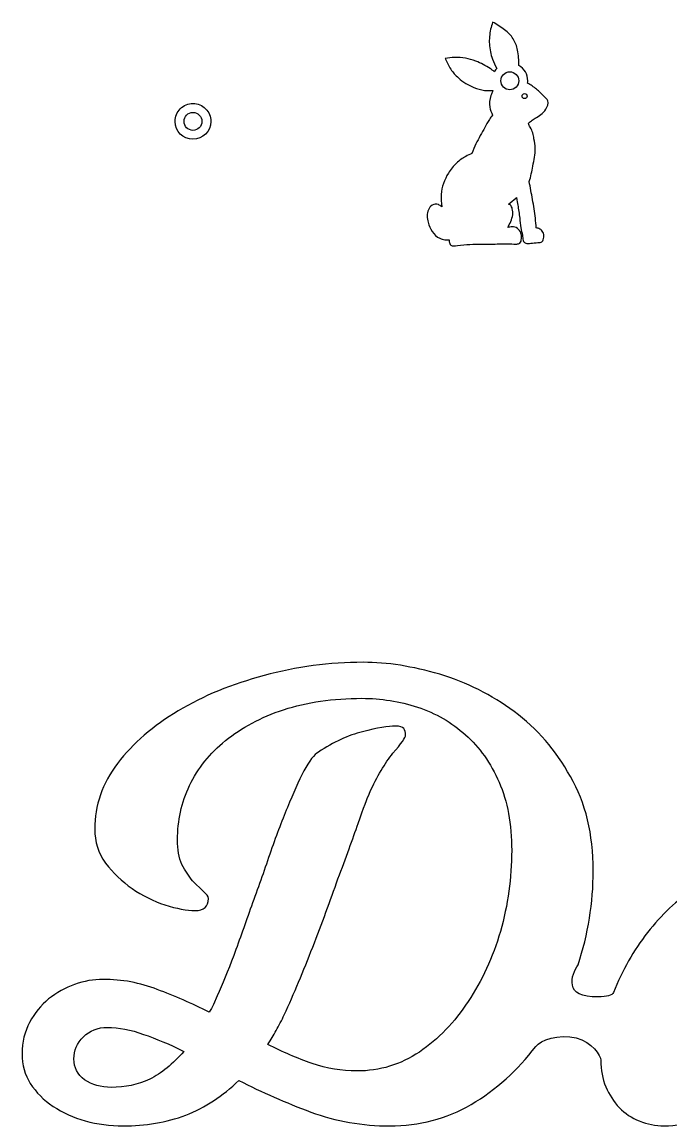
# Model space of a CAD drawing. Extents: x 91 to 611, y 663 to 914.
# Drawn here: x 282 to 350, y 682.3 to 797.9 of the extents above; entities that cross this region are included whole.
import ezdxf

# ---------------------------------------------------------------- set-up
doc = ezdxf.new("R2010")
doc.units = 0
doc.layers.add('Layer_1', color=7, linetype='CONTINUOUS')

msp = doc.modelspace()

# ---------------------------------------------------------------- linework, layer by layer
at = {"layer": 'Layer_1', "color": 7}
for points in [[(331.300963, 797.877735), (331.30091, 797.878)], [(301.020318, 706.819079), (299.895864, 707.943533)], [(302.47566, 695.905004), (302.078864, 694.978723)]]:
    msp.add_lwpolyline(points, dxfattribs=at)
for points in [[(333.10119, 792.669009)], [(334.64956, 790.387663)], [(300.864372, 787.476291)], [(301.801871, 787.476291)], [(317.755259, 730.830256)], [(290.966166, 692.59755)]]:
    msp.add_lwpolyline(points, close=True, dxfattribs=at)
for points in [[(331.30091, 797.878), (331.212803, 797.569601), (331.143429, 797.349309), (331.093079, 797.122719)], [(332.559613, 797.059484), (332.156785, 797.367909), (331.735277, 797.632254), (331.300963, 797.877735)], [(331.093079, 797.122719), (330.979679, 796.61919), (330.929328, 796.090499), (330.960814, 795.574376)], [(333.453456, 796.134155), (333.22057, 796.492931), (332.899498, 796.795138), (332.559613, 797.059484)], [(330.960814, 795.574376), (330.992273, 795.039361), (331.105779, 794.510644), (331.282018, 794.000817)], [(333.906926, 794.944772), (333.81882, 795.360195), (333.680046, 795.781677), (333.453456, 796.134155)], [(327.329245, 794.177162), (326.995658, 794.164462), (326.661938, 794.120436), (326.328351, 794.070085)], [(329.538439, 793.78669), (328.833482, 794.051035), (328.071984, 794.195948), (327.329245, 794.177162)], [(334.060491, 793.341687), (334.063136, 793.877707), (334.021835, 794.415182), (333.906926, 794.944772)], [(326.328351, 794.070085), (326.510861, 793.679824), (326.687471, 793.295702), (326.920357, 792.943224)], [(331.042702, 793.012518), (330.576929, 793.333511), (330.073453, 793.585262), (329.538439, 793.78669)], [(331.490828, 792.684514), (331.346868, 792.799581), (331.197696, 792.909172), (331.042702, 793.012518)], [(331.282018, 794.000817), (331.404706, 793.6635), (331.558191, 793.327743), (331.749061, 793.024133)], [(331.749061, 793.024133), (331.650342, 792.921121), (331.563704, 792.807177), (331.490828, 792.684514)], [(334.976135, 791.731298), (334.975926, 792.391916), (334.628087, 793.003677), (334.060491, 793.341687)], [(326.920357, 792.943224), (327.146973, 792.609637), (327.417616, 792.301132), (327.719744, 792.030489)], [(327.719744, 792.030489), (328.191814, 791.602472), (328.74572, 791.268753), (329.337382, 791.02957)], [(332.163743, 791.731563), (332.163774, 792.249288), (332.583465, 792.668979), (333.10119, 792.669009)], [(333.10119, 792.669009), (333.618914, 792.668979), (334.038606, 792.249288), (334.038636, 791.731563)], [(329.337382, 791.02957), (329.696157, 790.884816), (330.07983, 790.771839), (330.463767, 790.727759)], [(330.463767, 790.727759), (330.759598, 790.68995), (331.049185, 790.696274), (331.338719, 790.696274)], [(333.10119, 790.794143), (332.583475, 790.794173), (332.163788, 791.213848), (332.163743, 791.731563)], [(334.038636, 791.731563), (334.038591, 791.213848), (333.618904, 790.794173), (333.10119, 790.794143)], [(334.959202, 791.491982), (334.969949, 791.571311), (334.975605, 791.651247), (334.976135, 791.731298)], [(335.895696, 790.847166), (335.610183, 791.08873), (335.296334, 791.311695), (334.959202, 791.491982)], [(336.70765, 790.085588), (336.43071, 790.34996), (336.172635, 790.607982), (335.895696, 790.847166)], [(331.124565, 790.192903), (330.998676, 789.790048), (330.929858, 789.361793), (330.999099, 788.958964)], [(331.338719, 790.696274), (331.250612, 790.532629), (331.181212, 790.369116), (331.124565, 790.192903)], [(334.385029, 790.123132), (334.385029, 790.267886), (334.498509, 790.387663), (334.64956, 790.387663)], [(334.64956, 789.858628), (334.504806, 789.858628), (334.385029, 789.978352), (334.385029, 790.123132)], [(334.64956, 790.387663), (334.79434, 790.387663), (334.913588, 790.274183), (334.913588, 790.123132)], [(334.913588, 790.123132), (334.913588, 789.972055), (334.79434, 789.858628), (334.64956, 789.858628)], [(337.066637, 789.625821), (337.003692, 789.80206), (336.839836, 789.947131), (336.70765, 790.085588)], [(336.865104, 788.744572), (337.047746, 789.015241), (337.167337, 789.355178), (337.066637, 789.625821)], [(298.051874, 787.476291), (298.051868, 787.973575), (298.249409, 788.450495), (298.60104, 788.802131)], [(298.60104, 788.802131), (298.952671, 789.153767), (299.429588, 789.351315), (299.926873, 789.351316)], [(299.263952, 788.139219), (299.439768, 788.31504), (299.678228, 788.413816), (299.926873, 788.413816)], [(299.926873, 789.351316), (300.424158, 789.351315), (300.901074, 789.153767), (301.252705, 788.802131)], [(299.926873, 788.413816), (300.175517, 788.413816), (300.413978, 788.31504), (300.589794, 788.139219)], [(301.252705, 788.802131), (301.604336, 788.450495), (301.801877, 787.973575), (301.801871, 787.476291)], [(330.999099, 788.958964), (331.049449, 788.682025), (331.168724, 788.411356), (331.294613, 788.140713)], [(335.750836, 787.800353), (336.147394, 788.045807), (336.581867, 788.303988), (336.865104, 788.744572)], [(299.926873, 785.601292), (298.891341, 785.601294), (298.051876, 786.440758), (298.051874, 787.476291)], [(298.989374, 787.476291), (298.989367, 787.724935), (299.088136, 787.963398), (299.263952, 788.139219)], [(299.926873, 786.538791), (299.409107, 786.538792), (298.989375, 786.958525), (298.989374, 787.476291)], [(301.801871, 787.476291), (301.801869, 786.440758), (300.962405, 785.601294), (299.926873, 785.601292)], [(300.864372, 787.476291), (300.864371, 786.958525), (300.444639, 786.538792), (299.926873, 786.538791)], [(300.589794, 788.139219), (300.765609, 787.963398), (300.864378, 787.724935), (300.864372, 787.476291)], [(330.961317, 787.687719), (330.77878, 787.41705), (330.640006, 787.127516), (330.482658, 786.84428)], [(331.294613, 788.140713), (331.181318, 787.989636), (331.068314, 787.845067), (330.961317, 787.687719)], [(335.234871, 786.862404), (335.146765, 787.00086), (335.052335, 787.133311), (335.071121, 787.246606)], [(335.071121, 787.246606), (335.089906, 787.3599), (335.228654, 787.454013), (335.354543, 787.542119)], [(335.354543, 787.542119), (335.493026, 787.64282), (335.624974, 787.724814), (335.750836, 787.800353)], [(330.482658, 786.84428), (330.174233, 786.265212), (329.83427, 785.70493), (329.551033, 785.113268)], [(335.631165, 785.660453), (335.56195, 786.069579), (335.480352, 786.459575), (335.234871, 786.862404)], [(329.551033, 785.113268), (329.399982, 784.792275), (329.261711, 784.458555), (329.129525, 784.124968)], [(335.757133, 784.653236), (335.744433, 784.99312), (335.687812, 785.333137), (335.631165, 785.660453)], [(328.493915, 783.810537), (328.147734, 783.615433), (327.814041, 783.382123), (327.524507, 783.111454)], [(329.129525, 784.124968), (328.915529, 784.024268), (328.70164, 783.923832), (328.493915, 783.810537)], [(335.517791, 782.796282), (335.637383, 783.419403), (335.775919, 784.030115), (335.757133, 784.653236)], [(327.524507, 783.111454), (327.19092, 782.803056), (326.907631, 782.450895), (326.674744, 782.066931)], [(335.127794, 781.191239), (335.316628, 781.688471), (335.410793, 782.248674), (335.517791, 782.796282)], [(326.674744, 782.066931), (326.253024, 781.39346), (325.969814, 780.613044), (325.919464, 779.826278)], [(335.480484, 779.296978), (335.36719, 779.926396), (335.247386, 780.561794), (335.127794, 781.191239)], [(325.919464, 779.826278), (325.887978, 779.398261), (325.932164, 778.963682), (325.976137, 778.529368)], [(332.956277, 778.806308), (333.214352, 779.007709), (333.46613, 779.221625), (333.724178, 779.435647)], [(333.724178, 779.435647), (333.749314, 779.460782), (333.768258, 779.486129), (333.799743, 779.504915)], [(333.799743, 779.504915), (333.856391, 779.146139), (333.894226, 778.932144), (333.932009, 778.718149)], [(335.776024, 777.345542), (335.706783, 778.000122), (335.600076, 778.642372), (335.480484, 779.296978)], [(324.572627, 778.227531), (324.383794, 777.824676), (324.427847, 777.352342), (324.541142, 776.91173)], [(324.975218, 778.686822), (324.792681, 778.579798), (324.660733, 778.410041), (324.572627, 778.227531)], [(325.629745, 778.762387), (325.42202, 778.837926), (325.176619, 778.800117), (324.975218, 778.686822)], [(325.976137, 778.529368), (325.86914, 778.617501), (325.755607, 778.712037), (325.629745, 778.762387)], [(333.170431, 778.699258), (333.113784, 778.755905), (333.031816, 778.787523), (332.956277, 778.806308)], [(333.358894, 778.333973), (333.327409, 778.47243), (333.271132, 778.611151), (333.170431, 778.699258)], [(333.409271, 777.698338), (333.434406, 777.899739), (333.421706, 778.113681), (333.358894, 778.333973)], [(333.932009, 778.718149), (334.013818, 778.26497), (334.082716, 777.798827), (334.133066, 777.333053)], [(324.541142, 776.91173), (324.629274, 776.565549), (324.767493, 776.244927), (324.96892, 775.955393)], [(332.880712, 776.351528), (332.994007, 776.552929), (333.107513, 776.766844), (333.201917, 776.987137)], [(333.201917, 776.987137), (333.296347, 777.213726), (333.377785, 777.459154), (333.409271, 777.698338)], [(334.133066, 777.333053), (334.164551, 777.005764), (334.189766, 776.666223), (334.252711, 776.34523)], [(335.864184, 776.313639), (335.839048, 776.65982), (335.81378, 777.005658), (335.776024, 777.345542)], [(324.96892, 775.955393), (325.170348, 775.659562), (325.441017, 775.38847), (325.768307, 775.231122)], [(333.346273, 776.439687), (333.182628, 776.439687), (333.03806, 776.401878), (332.880712, 776.351528)], [(333.894226, 776.275936), (333.736878, 776.389231), (333.535107, 776.439687), (333.346273, 776.439687)], [(334.265331, 775.765792), (334.19609, 775.960923), (334.070465, 776.156344), (333.894226, 776.275936)], [(334.252711, 776.34523), (334.303061, 776.087156), (334.378705, 775.841728), (334.416461, 775.577356)], [(334.315708, 775.564735), (334.303008, 775.640274), (334.284117, 775.702848), (334.265331, 775.765792)], [(336.248386, 776.206562), (336.128794, 776.269507), (335.99637, 776.300939), (335.864184, 776.313639)], [(336.56279, 775.885358), (336.493575, 776.017544), (336.380572, 776.137347), (336.248386, 776.206562)], [(336.657273, 775.369393), (336.669973, 775.558226), (336.650923, 775.72801), (336.56279, 775.885358)], [(325.768307, 775.231122), (325.938249, 775.143015), (326.120627, 775.09293), (326.303163, 775.074144)], [(326.303163, 775.074144), (326.454214, 775.055359), (326.599258, 775.061444), (326.750309, 775.074144)], [(326.750309, 775.074144), (326.750309, 775.004903), (326.743959, 774.941852), (326.750309, 774.872611)], [(326.750309, 774.872611), (326.769095, 774.746722), (326.832251, 774.608054), (326.932951, 774.532515)], [(326.932951, 774.532515), (327.102893, 774.400329), (327.367212, 774.438059), (327.612667, 774.475815)], [(327.612667, 774.475815), (328.544213, 774.614245), (329.324787, 774.614324), (330.155633, 774.620674)], [(330.155633, 774.620674), (330.68435, 774.620674), (331.238256, 774.63311), (331.792162, 774.63946)], [(331.792162, 774.63946), (332.37123, 774.64581), (332.956198, 774.651895), (333.528995, 774.63311)], [(333.528995, 774.63311), (333.617048, 774.62676), (333.717961, 774.62676), (333.818688, 774.63311)], [(333.818688, 774.63311), (333.938279, 774.63946), (334.058083, 774.670945), (334.146189, 774.740187)], [(334.146189, 774.740187), (334.272078, 774.840887), (334.309358, 775.042103), (334.322058, 775.218342)], [(334.322058, 775.218342), (334.334493, 775.337934), (334.328408, 775.457738), (334.315708, 775.564735)], [(334.416461, 775.577356), (334.422547, 775.527006), (334.428897, 775.470252), (334.435511, 775.413605)], [(334.435511, 775.413605), (334.454297, 775.231069), (334.448211, 775.036124), (334.548859, 774.891343)], [(334.548859, 774.891343), (334.599209, 774.815805), (334.674404, 774.759052), (334.76251, 774.721295)], [(334.76251, 774.721295), (334.926182, 774.658245), (335.121603, 774.689916), (335.297842, 774.708595)], [(335.297842, 774.708595), (335.543323, 774.740081), (335.776183, 774.764687), (336.040529, 774.777387)], [(336.040529, 774.777387), (336.191606, 774.783737), (336.361336, 774.796437), (336.468334, 774.871844)], [(336.468334, 774.871844), (336.60052, 774.966273), (336.644573, 775.18056), (336.657273, 775.369393)], [(317.755259, 730.830256), (314.227486, 730.830256), (310.7657, 730.366838), (307.370219, 729.440795)], [(325.759152, 729.573061), (322.936918, 730.410891), (320.268804, 730.830256), (317.755259, 730.830256)], [(307.370219, 729.440795), (304.018844, 728.558859), (301.020476, 727.32402), (298.37464, 725.736572)], [(333.564396, 725.670664), (331.183143, 727.434563), (328.58136, 728.735204), (325.759152, 729.573061)], [(309.42098, 725.869313), (311.846313, 726.663064), (314.580282, 727.059648), (317.622994, 727.059648)], [(317.622994, 727.059648), (319.607371, 727.059648), (321.547695, 726.75117), (323.443887, 726.133817)], [(323.443887, 726.133817), (325.340052, 725.516464), (327.015978, 724.546051), (328.471188, 723.223133)], [(298.37464, 725.736572), (295.77291, 724.193149), (293.65632, 722.363236), (292.024738, 720.246567)], [(303.335583, 722.62774), (305.011271, 723.994738), (307.039728, 725.075562), (309.42098, 725.869313)], [(339.451144, 718.857609), (337.907748, 721.635737), (335.945649, 723.90679), (333.564396, 725.670664)], [(321.128621, 724.14944), (320.37895, 724.14944), (319.232774, 723.950897), (317.689378, 723.554021)], [(321.988544, 723.884936), (321.856253, 724.061307), (321.56955, 724.14944), (321.128621, 724.14944)], [(322.187167, 723.223133), (322.187167, 723.487716), (322.120836, 723.708538), (321.988544, 723.884936)], [(299.564975, 717.931804), (300.446912, 719.739783), (301.703975, 721.304822), (303.335583, 722.62774)], [(317.689378, 723.554021), (316.190062, 723.201278), (314.646348, 722.495739), (313.058847, 721.437405)], [(320.86409, 721.30514), (321.746027, 722.319368), (322.187167, 722.958549), (322.187167, 723.223133)], [(328.471188, 723.223133), (329.926398, 721.944321), (331.094852, 720.290673), (331.976789, 718.26219)], [(313.058847, 721.437405), (312.617865, 721.172821), (312.11087, 720.511362), (311.537623, 719.453028)], [(292.024738, 720.246567), (290.437237, 718.129898), (289.643089, 715.837069), (289.643089, 713.36763)], [(318.41656, 717.137762), (319.21031, 718.901635), (320.026233, 720.290911), (320.86409, 721.30514)], [(311.537623, 719.453028), (311.008456, 718.394693), (310.435103, 717.115828), (309.81775, 715.616512)], [(298.308256, 712.243176), (298.308256, 714.227554), (298.727118, 716.123798), (299.564975, 717.931804)], [(331.976789, 718.26219), (332.858752, 716.277812), (333.299389, 713.896851), (333.299389, 711.118722)], [(341.832317, 709.002106), (341.832317, 712.838516), (341.038646, 716.123586), (339.451144, 718.857609)], [(317.226224, 713.963049), (317.799498, 715.594631), (318.196082, 716.652674), (318.41656, 717.137762)], [(309.81775, 715.616512), (309.200397, 714.161355), (308.582991, 712.529456), (307.965638, 710.721476)], [(289.643089, 713.36763), (289.643089, 712.044712), (290.018374, 710.85398), (290.768019, 709.795645)], [(315.109582, 708.142156), (315.947439, 710.391117), (316.652951, 712.331441), (317.226224, 713.963049)], [(298.77141, 709.66338), (298.462746, 710.368945), (298.308256, 711.228948), (298.308256, 712.243176)], [(333.299389, 711.118722), (333.299389, 708.252408), (332.902805, 705.42983), (332.109054, 702.651702)], [(290.768019, 709.795645), (291.56177, 708.781417), (292.487627, 707.899639), (293.545962, 707.149968)], [(307.965638, 710.721476), (307.348285, 708.913471), (306.709077, 707.105835), (306.047618, 705.297856)], [(299.895864, 707.943533), (299.498988, 708.428595), (299.124205, 709.001974), (298.77141, 709.66338)], [(340.24471, 699.146101), (341.303044, 702.365184), (341.832317, 705.650705), (341.832317, 709.002106)], [(312.463428, 700.998213), (313.433576, 703.511757), (314.315831, 705.893195), (315.109582, 708.142156)], [(293.545962, 707.149968), (294.648376, 706.400323), (295.795055, 705.826997), (296.985682, 705.430121)], [(301.549353, 706.091421), (301.549353, 706.311899), (301.373087, 706.554496), (301.020318, 706.819079)], [(352.415981, 707.08361), (350.608001, 705.93709), (348.976129, 704.415628), (347.520919, 702.519437)], [(296.985682, 705.430121), (298.220388, 705.033246), (299.278431, 704.834702), (300.160394, 704.834702)], [(300.160394, 704.834702), (301.086437, 704.834702), (301.549353, 705.253564), (301.549353, 706.091421)], [(306.047618, 705.297856), (305.430292, 703.533982), (304.812886, 701.813977), (304.195506, 700.13829)], [(332.109054, 702.651702), (331.315303, 699.91768), (330.190928, 697.47036), (328.735718, 695.309612)], [(347.520919, 702.519437), (346.065709, 700.667351), (344.87495, 698.573066), (343.94896, 696.235893)], [(309.486862, 693.920627), (310.50109, 696.125508), (311.493279, 698.484668), (312.463428, 700.998213)], [(304.195506, 700.13829), (303.578153, 698.506682), (303.004827, 697.095631), (302.47566, 695.905004)], [(342.377333, 695.797451), (338.653954, 695.632219), (339.548431, 698.109462), (340.24471, 699.146101)], [(287.526446, 697.095842), (286.556324, 696.743047), (285.652744, 696.235575), (284.814887, 695.574116)], [(290.503012, 697.624877), (289.53289, 697.624877), (288.540701, 697.448612), (287.526446, 697.095842)], [(296.19164, 696.566305), (294.383634, 697.27187), (292.487389, 697.624877), (290.503012, 697.624877)], [(301.615737, 694.185158), (299.807731, 695.1112), (297.999619, 695.904846), (296.19164, 696.566305)], [(343.94896, 696.235893), (343.835904, 695.936331), (343.221223, 695.83489), (342.377333, 695.797451)], [(284.814887, 695.574116), (284.021136, 694.912657), (283.359677, 694.09721), (282.83051, 693.127088)], [(302.078864, 694.978723), (301.946572, 694.71414), (301.792108, 694.449741), (301.615737, 694.185158)], [(328.735718, 695.309612), (327.324588, 693.148837), (325.626887, 691.384752), (323.64251, 690.01778)], [(308.627415, 692.267138), (308.936104, 692.796305), (309.222278, 693.34738), (309.486862, 693.920627)], [(282.83051, 693.127088), (282.301343, 692.156939), (282.036468, 691.05434), (282.036468, 689.819607)], [(288.452753, 691.605361), (289.114213, 692.266821), (289.951937, 692.59755), (290.966166, 692.59755)], [(290.966166, 692.59755), (292.156792, 692.59755), (293.413855, 692.354953), (294.736774, 691.869892)], [(287.460565, 689.290572), (287.460565, 690.172535), (287.791294, 690.943902), (288.452753, 691.605361)], [(294.736774, 691.869892), (296.059692, 691.428911), (297.470743, 690.833783), (298.970059, 690.084138)], [(307.767491, 690.811796), (308.076181, 691.296883), (308.362831, 691.782077), (308.627415, 692.267138)], [(335.813278, 690.613173), (336.27704, 691.227906), (338.224534, 691.965883), (340.063523, 691.496353)], [(340.063523, 691.496353), (341.684442, 691.082491), (342.626359, 689.617703), (342.626359, 689.158333)], [(312.397546, 688.827418), (310.854151, 689.356586), (309.310887, 690.018098), (307.767491, 690.811796)], [(329.06613, 684.527776), (331.667834, 686.071198), (333.917113, 688.099628), (335.813278, 690.613173)], [(282.036468, 689.819607), (282.036468, 688.673113), (282.323144, 687.636845), (282.896391, 686.710802)], [(288.585019, 687.107572), (287.835374, 687.680845), (287.460565, 688.408635), (287.460565, 689.290572)], [(298.970059, 690.084138), (297.823512, 688.76122), (296.632806, 687.791309), (295.398074, 687.173956)], [(323.64251, 690.01778), (321.658132, 688.694862), (319.475212, 688.033403), (317.093959, 688.033403)], [(342.626359, 689.158333), (342.626359, 688.144078), (342.802625, 687.217744), (343.155394, 686.379914)], [(317.093959, 688.033403), (315.506457, 688.033403), (313.940942, 688.298304), (312.397546, 688.827418)], [(282.896391, 686.710802), (283.513771, 685.784759), (284.307416, 684.991088), (285.277565, 684.329629)], [(291.362935, 686.314006), (290.304654, 686.314006), (289.37877, 686.578405), (288.585019, 687.107572)], [(295.398074, 687.173956), (294.163341, 686.600682), (292.818145, 686.314006), (291.362935, 686.314006)], [(299.168206, 683.403348), (301.196663, 684.197099), (303.048854, 685.409606), (304.724541, 687.041214)], [(304.724541, 687.041214), (307.1499, 685.806482), (309.663551, 684.704359), (312.265281, 683.734236)], [(343.155394, 686.379914), (343.508164, 685.542057), (343.971106, 684.814743), (344.544353, 684.19739)], [(320.533678, 682.278894), (323.620496, 682.278894), (326.464374, 683.028486), (329.06613, 684.527776)], [(285.277565, 684.329629), (286.291793, 683.66817), (287.416168, 683.160698), (288.6509, 682.807929)], [(292.619655, 682.278894), (294.956801, 682.278894), (297.139722, 682.653677), (299.168206, 683.403348)], [(312.265281, 683.734236), (314.911117, 682.764087), (317.667364, 682.278894), (320.533678, 682.278894)], [(344.544353, 684.19739), (345.161706, 683.58001), (345.867244, 683.116619), (346.660995, 682.807929)], [(288.6509, 682.807929), (289.929712, 682.45516), (291.25263, 682.278894), (292.619655, 682.278894)], [(346.660995, 682.807929), (347.498852, 682.45516), (348.358829, 682.278894), (349.240792, 682.278894)], [(349.240792, 682.278894), (350.519604, 682.278894), (351.710336, 682.565544), (352.81275, 683.138817)]]:
    msp.add_open_spline(points, degree=3, dxfattribs=at)

doc.saveas('drawing.dxf')
